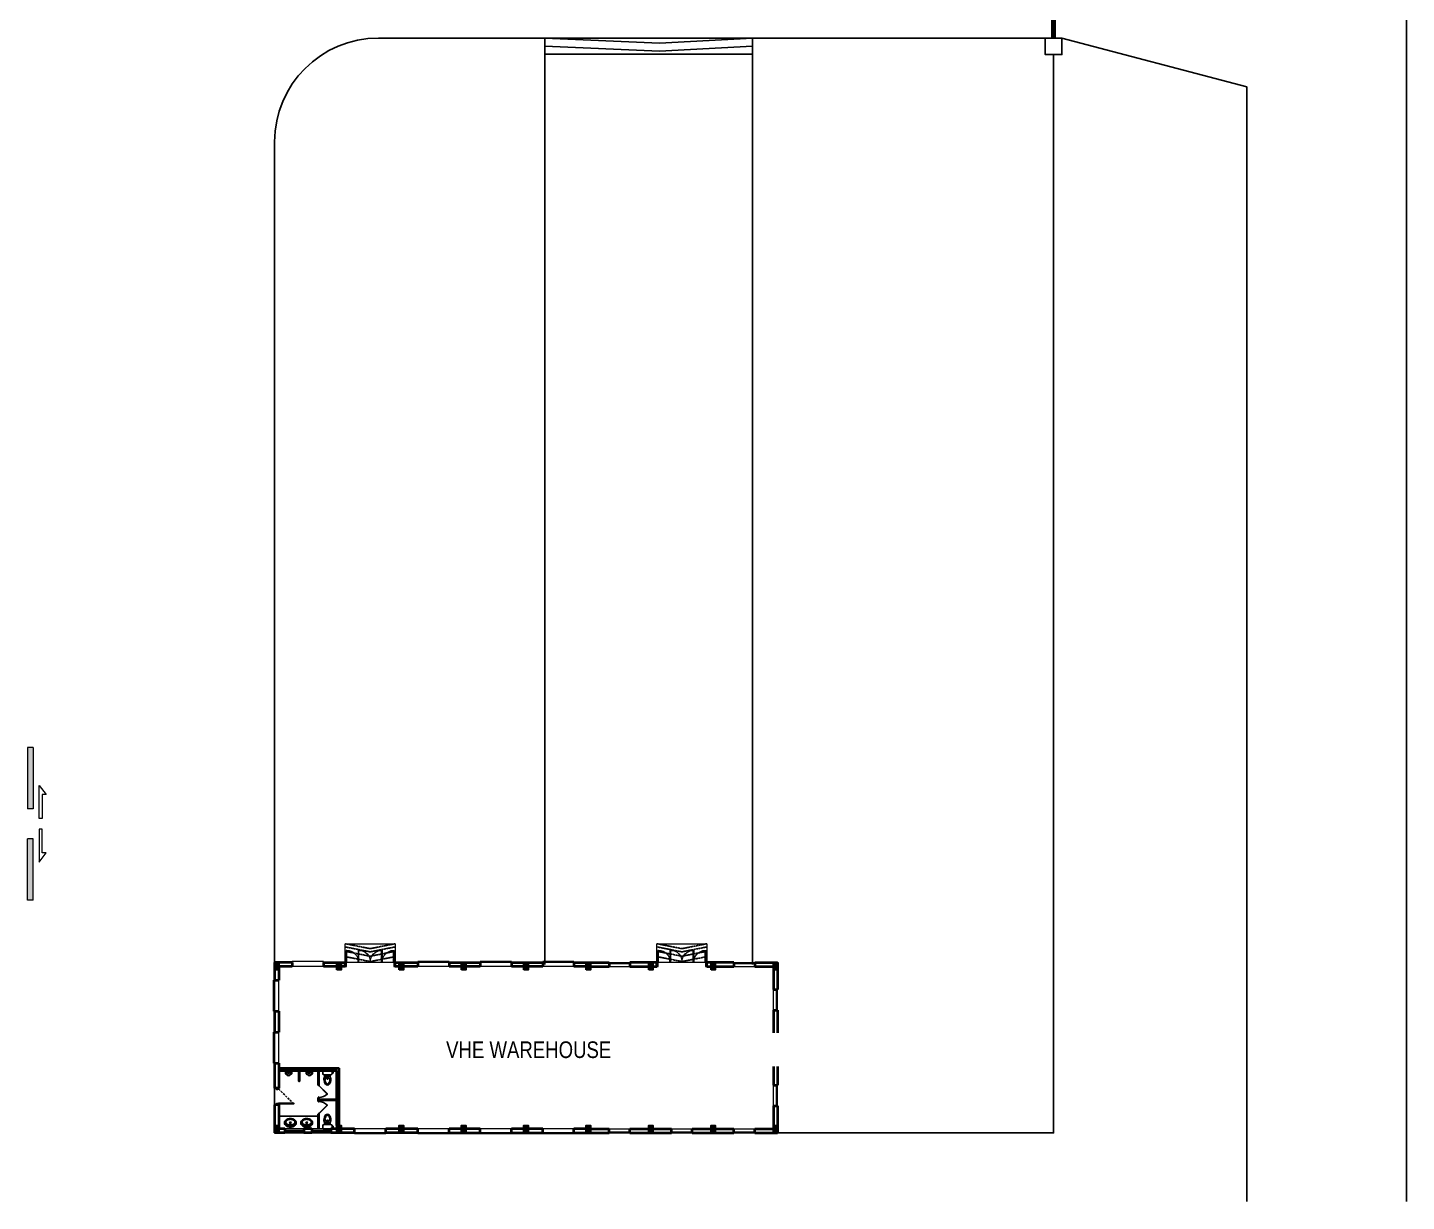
# Model space of a CAD drawing. Extents: x -399171 to -208330, y 1233220 to 1338350.
# Drawn here: x -274673 to -208330, y 1233413 to 1289891 of the extents above; entities that cross this region are included whole.
import ezdxf

# ---------------------------------------------------------------- set-up
doc = ezdxf.new("R2010")
doc.units = 0
for name, pattern in [('CENTER', [50.8, 31.75, -6.35, 6.35, -6.35]), ('DASHED', [19.05, 12.7, -6.35]), ('HIDDEN', [9.525, 6.35, -3.175])]:
    doc.linetypes.add(name, pattern=pattern)
for name, color, linetype, lineweight in [('1-SLIM_TEXT', 7, 'Continuous', 13), ('4- Cat 1', 4, 'Continuous', 40), ('8', 8, 'Continuous', 13), ('cat bt', 247, 'Continuous', 30), ('dsc-Manh', 8, 'Continuous', 9), ('DTHAY', 4, 'Continuous', 20), ('HATCH', 250, 'Continuous', 9), ('KICH THUOC', 8, 'Continuous', 9), ('KT-Net cat thep', 1, 'Continuous', 35), ('NET THAY', 141, 'Continuous', 18), ('NOITHAT015-9', 9, 'Continuous', 15), ('text', 3, 'Continuous', 5), ('WALL', 4, 'Continuous', 40)]:
    doc.layers.add(name, color=color, linetype=linetype, lineweight=lineweight)
for name, color, linetype in [('2', 2, 'HIDDEN'), ('251-NOITHAT', 251, 'Continuous'), ('3', 3, 'Continuous'), ('4', 4, 'Continuous'), ('CUA', 8, 'Continuous'), ('KHUAT', 9, 'HIDDEN'), ('NOITHAT', 13, 'Continuous'), ('Road - Đường', 4, 'Continuous')]:
    doc.layers.add(name, color=color, linetype=linetype)
doc.styles.add('style1', font='arial.ttf', dxfattribs={"width": 0.8})

# ---------------------------------------------------------------- blocks, each defined once
blk = doc.blocks.new('mat bang cua day khung thep')
at = {"layer": 'KICH THUOC', "ltscale": 5}
h = blk.add_hatch(color=256, dxfattribs=at)
h.set_gradient(color1=(0, 0, 255), one_color=1, tint=1)
h.paths.add_polyline_path([(0, 3372), (-250, 3372), (-250, 611), (0, 611)])
h = blk.add_hatch(color=256, dxfattribs=at)
h.set_gradient(color1=(0, 0, 255), one_color=1, tint=1)
h.paths.add_polyline_path([(0, -728), (-250, -728), (-250, -3488), (0, -3488)])
at = {"layer": 'DTHAY', "ltscale": 5}
for p, q in [((-250, 3372), (-250, 611)), ((-250, 3372), (0, 3372)), ((0, 3372), (0, 611)), ((-518, 1668), (-839, 1252)), ((-839, 1252), (-648, 1252)), ((-648, 1252), (-648, 177)), ((-518, 177), (-518, 1668)), ((-648, 177), (-518, 177)), ((-250, 611), (0, 611)), ((-648, -1369), (-648, -293)), ((-648, -293), (-518, -293)), ((-518, -293), (-518, -1784)), ((-250, -3488), (-250, -728)), ((-250, -728), (0, -728)), ((0, -3488), (0, -728)), ((-518, -1784), (-839, -1369)), ((-839, -1369), (-648, -1369)), ((-250, -3488), (0, -3488))]:
    blk.add_line(p, q, dxfattribs=at)
blk = doc.blocks.new('678')
at = {"layer": 'KICH THUOC', "ltscale": 0.2, "xscale": 1.071428571362048, "yscale": 1.071428571362048, "zscale": 1.071428571362048, "rotation": 180}
blk.add_blockref('mat bang cua day khung thep', (-985772, -50044), dxfattribs=at)
blk = doc.blocks.new('Vs04')
at = {"layer": 'NOITHAT'}
for p, q in [((36, 179), (36, 318)), ((46, 398), (193, 361)), ((46, 90), (193, 127)), ((108, 330), (137, 330)), ((108, 301), (108, 330)), ((137, 301), (108, 301)), ((108, 187), (108, 158)), ((137, 187), (108, 187)), ((108, 158), (137, 158)), ((110, 330), (110, 348)), ((110, 187), (110, 301)), ((110, 140), (110, 158)), ((180, 373), (189, 433)), ((192, 372), (180, 373)), ((192, 372), (181, 373)), ((185, 410), (198, 408)), ((189, 433), (201, 431)), ((201, 431), (192, 372)), ((198, 413), (201, 412)), ((200, 427), (204, 426)), ((384, 466), (240, 466)), ((384, 22), (240, 22)), ((271, 20), (271, 22)), ((305, 14), (277, 14)), ((284, -21), (283, 14)), ((303, -21), (302, 14)), ((311, 22), (311, 20)), ((399, 452), (399, 244)), ((399, 36), (399, 244)), ((411, 5), (413, 5)), ((268, -12), (284, -12)), ((268, -38), (268, -12)), ((320, -38), (268, -38)), ((272, -38), (272, -12)), ((303, -12), (321, -12)), ((316, -12), (316, -38)), ((321, -12), (320, -38)), ((401, -35), (320, -35)), ((401, -15), (321, -15)), ((401, -43), (401, -6)), ((413, -54), (411, -54))]:
    blk.add_line(p, q, dxfattribs=at)
for centre, radius, start, end in [((-200, 253), 102, 127.39143, 185.05527), ((-200, 235), 102, 174.94473, 232.60857), ((2, -50), 466, 94.63742, 124.44776), ((2, 538), 466, 235.55224, 265.36258), ((-184, 244), 68.9, 122.4421, 237.5579), ((-28, 42), 324, 97.40423, 126.42046), ((-28, 446), 324, 233.57954, 262.59577), ((-61, 252), 111, 355.79989, 94.60277), ((-61, 236), 111, 265.39723, 4.20011), ((-29, 235), 179, 38.88288, 92.15107), ((-29, 253), 179, 267.84893, 321.11712), ((2, 246), 23.6, 129.81114, 184.92877), ((2, 242), 23.6, 175.07123, 230.18886), ((45, 195), 90.5, 90.13435, 129.81114), ((45, 293), 90.5, 230.18886, 269.86565), ((35, 244), 21, 45.84671, 314.15329), ((131, 316), 15.8, 291.29098, 68.70902), ((131, 172), 15.8, 291.29098, 68.70902), ((201, 420), 16.7, 137.46851, 206.0137), ((1046, 260), 858, 167.93678, 181.07018), ((1046, 228), 858, 178.92982, 192.06322), ((241, 430), 35.8, 91.87975, 165.43773), ((241, 58), 35.8, 194.56227, 268.12025), ((277, 20), 6.07, 180, 270), ((305, 20), 6.07, 270, 0), ((384, 452), 14.6, 0, 90), ((384, 36), 14.6, 270, 0), ((411, -6), 10.8, 90, 180), ((293, -21), 13.5, 136.81427, 43.18573), ((293, -21), 9.45, 180, 0), ((411, -43), 10.8, 180, 270)]:
    blk.add_arc(centre, radius, start, end, dxfattribs=at)
blk = doc.blocks.new('A$C29B911C9')
at = {"layer": 'NOITHAT', "linetype": 'CENTER'}
for p, q in [((156, 345), (208, 345)), ((182, 369), (182, 319)), ((226, 210), (343, 210)), ((259, 370), (311, 370)), ((285, 394), (285, 344)), ((285, 264), (285, 152)), ((362, 345), (414, 345)), ((388, 369), (388, 319))]:
    blk.add_line(p, q, dxfattribs=at)
at = {"layer": 'NOITHAT'}
for points in [[(0, 210, 0.128734), (20, 133, 0.10631), (83, 62, 0.084902), (172, 17, 0.074193), (285, 0, 0.074193), (398, 17, 0.084902), (487, 62, 0.10631), (550, 133, 0.128734), (570, 210, 0.128734), (550, 287, 0.10631), (487, 358, 0.084902), (398, 403, 0.074193), (285, 420, 0.074193), (172, 403, 0.084902), (83, 358, 0.10631), (20, 287, 0.128734)], [(14, 210, 0.128734), (33, 137, 0.10631), (94, 69, 0.084902), (178, 26, 0.074193), (285, 11, 0.074193), (392, 26, 0.084902), (476, 69, 0.10631), (537, 137, 0.128734), (556, 210, 0.128734), (537, 283, 0.10631), (476, 351, 0.084902), (392, 394, 0.074193), (285, 410, 0.074193), (178, 394, 0.084902), (94, 351, 0.10631), (33, 283, 0.128734)], [(63, 178, 0.148706), (77, 130, 0.107099), (128, 81, 0.07588), (196, 52, 0.062731), (285, 41, 0.062731), (374, 52, 0.07588), (442, 81, 0.107099), (493, 130, 0.148706), (508, 178, 0.148706), (493, 227, 0.107099), (442, 275, 0.07588), (374, 305, 0.062731), (285, 316, 0.062731), (196, 305, 0.07588), (128, 275, 0.107099), (77, 227, 0.148706)]]:
    blk.add_lwpolyline(points, format="xyb", close=True, dxfattribs=at)
for centre, radius in [((182, 345), 17.5), ((285, 210), 35), ((285, 210), 22.5), ((285, 370), 17.5), ((388, 345), 17.5)]:
    blk.add_circle(centre, radius, dxfattribs=at)
for centre, radius, start, end in [((145, 220), 115, 124.38431, 235.91222), ((179, 204), 115, 132.20836, 183.60921), ((93, 304), 17.5, 301.60261, 135.86298), ((477, 304), 17.5, 44.13702, 238.39739), ((391, 204), 115, 356.39079, 47.79164), ((425, 220), 115, 304.08778, 55.61569)]:
    blk.add_arc(centre, radius, start, end, dxfattribs=at)
blk = doc.blocks.new('TIEU')
at = {"layer": 'NOITHAT'}
for p, q in [((158, 0), (0, 0)), ((0, 0), (0, -300)), ((0, -300), (158, -300)), ((173, -150), (51, -150)), ((90, -193), (90, -112)), ((158, -31), (158, 0)), ((158, -300), (158, -269))]:
    blk.add_line(p, q, dxfattribs=at)
for points in [[(158, 0, -0.106369), (190, -43, 0.023067), (212, -69, -0.248329), (251, -150, -0.003489)], [(158, -31, -0.324658), (177, -51, 0.025226), (201, -81, -0.253547), (235, -149, -0.253547)], [(158, -300, 0.106369), (190, -257, -0.023067), (212, -231, 0.248329), (251, -150, 0.003489)], [(158, -269, 0.324658), (177, -249, -0.025226), (201, -219, 0.253547), (235, -151, 0.253547)]]:
    blk.add_lwpolyline(points, format="xyb", dxfattribs=at)
blk.add_circle((90, -150), 16.7, dxfattribs=at)
for centre, radius, start, end in [((221, -137), 141, 144.29747, 185.50506), ((221, -163), 141, 174.49494, 215.70253), ((98, -151), 46.9, 253.61517, 105.03937), ((145, -70), 40.8, 71.88908, 158.31833), ((145, -230), 40.8, 201.68167, 288.11092)]:
    blk.add_arc(centre, radius, start, end, dxfattribs=at)
blk = doc.blocks.new('65')
at = {"layer": 'HATCH'}
for points in [[(-835162, -36857), (-835362, -36857), (-835362, -36507), (-835162, -36507)], [(-832162, -36857), (-832362, -36857), (-832362, -36507), (-832162, -36507)], [(-829162, -36857), (-829362, -36857), (-829362, -36507), (-829162, -36507)], [(-826162, -36857), (-826362, -36857), (-826362, -36507), (-826162, -36507)], [(-823162, -36857), (-823362, -36857), (-823362, -36507), (-823162, -36507)], [(-820162, -36857), (-820362, -36857), (-820362, -36507), (-820162, -36507)], [(-817162, -36857), (-817362, -36857), (-817362, -36507), (-817162, -36507)], [(-814162, -36857), (-814362, -36857), (-814362, -36507), (-814162, -36507)], [(-811162, -36857), (-811362, -36857), (-811362, -36507), (-811162, -36507)], [(-835162, -44707), (-835362, -44707), (-835362, -44357), (-835162, -44357)], [(-832162, -44707), (-832362, -44707), (-832362, -44357), (-832162, -44357)], [(-829162, -44707), (-829362, -44707), (-829362, -44357), (-829162, -44357)], [(-826162, -44707), (-826362, -44707), (-826362, -44357), (-826162, -44357)], [(-823162, -44707), (-823362, -44707), (-823362, -44357), (-823162, -44357)], [(-820162, -44707), (-820362, -44707), (-820362, -44357), (-820162, -44357)], [(-817162, -44707), (-817362, -44707), (-817362, -44357), (-817162, -44357)], [(-814162, -44707), (-814362, -44707), (-814362, -44357), (-814162, -44357)], [(-811162, -44707), (-811362, -44707), (-811362, -44357), (-811162, -44357)]]:
    blk.add_hatch(color=256, dxfattribs=at).paths.add_polyline_path(points)
at = {"layer": '4- Cat 1', "color": 7}
for p, q in [((-833262, -41707), (-833262, -42409)), ((-833242, -41707), (-833242, -42427)), ((-833242, -42409), (-833262, -42409)), ((-833262, -43009), (-833262, -43205)), ((-833242, -43009), (-833262, -43009)), ((-833262, -43097), (-832362, -43097)), ((-833262, -43117), (-832362, -43117)), ((-833242, -43009), (-833242, -43205)), ((-833242, -43205), (-833262, -43205)), ((-833262, -43805), (-833262, -44507)), ((-833242, -43805), (-833262, -43805)), ((-833242, -43787), (-833242, -44507))]:
    blk.add_line(p, q, dxfattribs=at)
at = {"layer": '4- Cat 1', "ltscale": 1000}
for p, q in [((-835162, -42557), (-835362, -42557)), ((-835162, -43357), (-835362, -43357))]:
    blk.add_line(p, q, dxfattribs=at)
at = {"layer": '4- Cat 1'}
for p, q in [((-834862, -44507), (-834862, -44707)), ((-833962, -44507), (-833962, -44707)), ((-833562, -44507), (-833562, -44707)), ((-832662, -44507), (-832662, -44707))]:
    blk.add_line(p, q, dxfattribs=at)
at = {"layer": '4- Cat 1', "color": 7}
blk.add_lwpolyline([(-834168, -41707), (-834188, -41707), (-834188, -42207), (-834168, -42207)], close=True, dxfattribs=at)
at = {"layer": '8'}
for p, q in [((-835362, -43357), (-835362, -42557)), ((-833962, -44507), (-834862, -44507)), ((-832662, -44507), (-833562, -44507))]:
    blk.add_line(p, q, dxfattribs=at)
at = {"layer": 'cat bt', "ltscale": 15}
for points in [[(-835362, -36857), (-835362, -36507), (-835162, -36507), (-835162, -36857)], [(-832362, -36857), (-832362, -36507), (-832162, -36507), (-832162, -36857)], [(-829362, -36857), (-829362, -36507), (-829162, -36507), (-829162, -36857)], [(-826362, -36857), (-826362, -36507), (-826162, -36507), (-826162, -36857)], [(-823362, -36857), (-823362, -36507), (-823162, -36507), (-823162, -36857)], [(-820362, -36857), (-820362, -36507), (-820162, -36507), (-820162, -36857)], [(-817362, -36857), (-817362, -36507), (-817162, -36507), (-817162, -36857)], [(-814362, -36857), (-814362, -36507), (-814162, -36507), (-814162, -36857)], [(-811362, -36857), (-811362, -36507), (-811162, -36507), (-811162, -36857)], [(-835362, -44707), (-835362, -44357), (-835162, -44357), (-835162, -44707)], [(-832362, -44707), (-832362, -44357), (-832162, -44357), (-832162, -44707)], [(-829362, -44707), (-829362, -44357), (-829162, -44357), (-829162, -44707)], [(-826362, -44707), (-826362, -44357), (-826162, -44357), (-826162, -44707)], [(-823362, -44707), (-823362, -44357), (-823162, -44357), (-823162, -44707)], [(-820362, -44707), (-820362, -44357), (-820162, -44357), (-820162, -44707)], [(-817362, -44707), (-817362, -44357), (-817162, -44357), (-817162, -44707)], [(-814362, -44707), (-814362, -44357), (-814162, -44357), (-814162, -44707)], [(-811362, -44707), (-811362, -44357), (-811162, -44357), (-811162, -44707)]]:
    blk.add_lwpolyline(points, close=True, dxfattribs=at)
at = {"layer": 'CUA', "linetype": 'DASHED', "ltscale": 8}
blk.add_line((-834442, -43312), (-835162, -42602), dxfattribs=at)
at = {"layer": 'CUA', "color": 9, "linetype": 'ByBlock'}
for p, q in [((-833962, -44707), (-834862, -44707)), ((-832662, -44707), (-833562, -44707))]:
    blk.add_line(p, q, dxfattribs=at)
at = {"layer": 'CUA'}
for p, q in [((-834817, -44597), (-834007, -44597)), ((-834817, -44637), (-834007, -44637)), ((-834817, -44707), (-834007, -44707)), ((-833517, -44597), (-832707, -44597)), ((-833517, -44637), (-832707, -44637)), ((-833517, -44707), (-832707, -44707))]:
    blk.add_line(p, q, dxfattribs=at)
for points in [[(-833251, -42418), (-832827, -42843), (-832818, -42833), (-833242, -42409)], [(-835162, -43312), (-835162, -43272), (-834442, -43272), (-834442, -43312)], [(-833251, -43796), (-832827, -43372), (-832818, -43381), (-833242, -43805)]]:
    blk.add_lwpolyline(points, close=True, dxfattribs=at)
at = {"layer": 'CUA', "color": 9, "linetype": 'ByBlock'}
for points in [[(-835272, -42557), (-835272, -42617), (-835202, -42617), (-835202, -42602), (-835162, -42602), (-835162, -42557), (-835272, -42557)], [(-835272, -43357), (-835272, -43297), (-835202, -43297), (-835202, -43312), (-835162, -43312), (-835162, -43357), (-835272, -43357)], [(-834862, -44707), (-834802, -44707), (-834802, -44637), (-834817, -44637), (-834817, -44597), (-834862, -44597), (-834862, -44707)], [(-833962, -44707), (-834022, -44707), (-834022, -44637), (-834007, -44637), (-834007, -44597), (-833962, -44597), (-833962, -44707)], [(-833562, -44707), (-833502, -44707), (-833502, -44637), (-833517, -44637), (-833517, -44597), (-833562, -44597), (-833562, -44707)], [(-832662, -44707), (-832722, -44707), (-832722, -44637), (-832707, -44637), (-832707, -44597), (-832662, -44597), (-832662, -44707)]]:
    blk.add_lwpolyline(points, dxfattribs=at)
at = {"layer": 'CUA'}
for centre, start, end in [((-833242, -42409), 270, 314.99999), ((-833242, -43805), 45.00001, 90)]:
    blk.add_arc(centre, 600, start, end, dxfattribs=at)
at = {"layer": 'dsc-Manh'}
for p, q in [((-831962, -36507), (-831962, -35607)), ((-831962, -35607), (-829562, -35607)), ((-829562, -35607), (-829562, -36507)), ((-816962, -36507), (-816962, -35607)), ((-816962, -35607), (-814562, -35607)), ((-814562, -35607), (-814562, -36507)), ((-829562, -36507), (-831962, -36507)), ((-831962, -36707), (-831962, -36507)), ((-829562, -36707), (-829562, -36507)), ((-814562, -36507), (-816962, -36507)), ((-816962, -36707), (-816962, -36507)), ((-814562, -36707), (-814562, -36507))]:
    blk.add_line(p, q, dxfattribs=at)
for points in [[(-831962, -36707), (-831902, -36707), (-831902, -36547), (-831922, -36547), (-831922, -36507), (-831962, -36507), (-831922, -36507, -1), (-831922, -36482, -1), (-831922, -36507, -1), (-831922, -36482), (-831882, -36482), (-831882, -35927), (-831922, -35927), (-831922, -36482), (-831922, -36382), (-831882, -36382), (-831882, -36027), (-831922, -36027), (-831882, -36027), (-831882, -35927, -0.42226), (-831342, -36482), (-831302, -36482), (-831302, -35927), (-831342, -35927), (-831342, -36482), (-831342, -36382), (-831302, -36382), (-831302, -36027), (-831342, -36027), (-831302, -36027), (-831302, -35927, -0.42226), (-830762, -36482, -0.406212), (-830222, -35927), (-830182, -35927), (-830182, -36482), (-830222, -36482), (-830222, -35927), (-830222, -36027), (-830182, -36027), (-830182, -36382), (-830222, -36382), (-830182, -36382), (-830182, -36482, -0.406212), (-829642, -35927), (-829602, -35927), (-829602, -36482), (-829642, -36482), (-829642, -35927), (-829642, -36027), (-829602, -36027), (-829602, -36382), (-829642, -36382), (-829602, -36382), (-829602, -36482, 1), (-829602, -36507, 1), (-829602, -36482, 1), (-829602, -36507), (-829562, -36507), (-829602, -36507), (-829602, -36547), (-829622, -36547), (-829622, -36707), (-829562, -36707)], [(-816962, -36707), (-816902, -36707), (-816902, -36547), (-816922, -36547), (-816922, -36507), (-816962, -36507), (-816922, -36507, -1), (-816922, -36482, -1), (-816922, -36507, -1), (-816922, -36482), (-816882, -36482), (-816882, -35927), (-816922, -35927), (-816922, -36482), (-816922, -36382), (-816882, -36382), (-816882, -36027), (-816922, -36027), (-816882, -36027), (-816882, -35927, -0.42226), (-816342, -36482), (-816302, -36482), (-816302, -35927), (-816342, -35927), (-816342, -36482), (-816342, -36382), (-816302, -36382), (-816302, -36027), (-816342, -36027), (-816302, -36027), (-816302, -35927, -0.42226), (-815762, -36482, -0.406212), (-815222, -35927), (-815182, -35927), (-815182, -36482), (-815222, -36482), (-815222, -35927), (-815222, -36027), (-815182, -36027), (-815182, -36382), (-815222, -36382), (-815182, -36382), (-815182, -36482, -0.406212), (-814642, -35927), (-814602, -35927), (-814602, -36482), (-814642, -36482), (-814642, -35927), (-814642, -36027), (-814602, -36027), (-814602, -36382), (-814642, -36382), (-814602, -36382), (-814602, -36482, 1), (-814602, -36507, 1), (-814602, -36482, 1), (-814602, -36507), (-814562, -36507), (-814602, -36507), (-814602, -36547), (-814622, -36547), (-814622, -36707), (-814562, -36707)]]:
    blk.add_lwpolyline(points, format="xyb", dxfattribs=at)
at = {"layer": 'KHUAT'}
for points in [[(-829562, -35607), (-830762, -35844), (-831962, -35607)], [(-829562, -35761), (-830762, -35998), (-831962, -35761)], [(-814562, -35607), (-815762, -35844), (-816962, -35607)], [(-814562, -35761), (-815762, -35998), (-816962, -35761)], [(-829562, -35972), (-830762, -36209), (-831962, -35972)], [(-829562, -36228), (-830762, -36465), (-831962, -36228)], [(-814562, -35972), (-815762, -36209), (-816962, -35972)], [(-814562, -36228), (-815762, -36465), (-816962, -36228)]]:
    blk.add_lwpolyline(points, dxfattribs=at)
at = {"layer": 'NET THAY'}
for p, q in [((-833012, -36457), (-834512, -36457)), ((-834512, -36507), (-834512, -36457)), ((-833012, -36507), (-833012, -36457)), ((-826962, -36457), (-828462, -36457)), ((-828462, -36507), (-828462, -36457)), ((-826962, -36507), (-826962, -36457)), ((-823962, -36457), (-825462, -36457)), ((-825462, -36507), (-825462, -36457)), ((-823962, -36507), (-823962, -36457)), ((-820962, -36457), (-822462, -36457)), ((-822462, -36507), (-822462, -36457)), ((-820962, -36507), (-820962, -36457)), ((-835412, -38857), (-835412, -37357)), ((-835362, -37357), (-835412, -37357)), ((-835362, -38857), (-835412, -38857)), ((-835412, -41357), (-835412, -39857)), ((-835362, -39857), (-835412, -39857)), ((-835362, -41357), (-835412, -41357)), ((-831512, -44707), (-831512, -44757)), ((-830012, -44757), (-831512, -44757)), ((-830012, -44707), (-830012, -44757)), ((-828462, -44707), (-828462, -44757)), ((-826962, -44757), (-828462, -44757)), ((-826962, -44707), (-826962, -44757)), ((-825462, -44707), (-825462, -44757)), ((-823962, -44757), (-825462, -44757)), ((-823962, -44707), (-823962, -44757)), ((-822462, -44707), (-822462, -44757)), ((-820962, -44757), (-822462, -44757)), ((-820962, -44707), (-820962, -44757))]:
    blk.add_line(p, q, dxfattribs=at)
at = {"layer": 'NOITHAT', "ltscale": 1000}
for q in [(-835162, -43907), (-833262, -44507)]:
    blk.add_line((-833262, -43907), q, dxfattribs=at)
at = {"layer": 'NOITHAT015-9'}
for p, q in [((-833012, -36707), (-834512, -36707)), ((-826962, -36507), (-828462, -36507)), ((-826962, -36707), (-828462, -36707)), ((-826962, -36707), (-828462, -36707)), ((-823962, -36507), (-825462, -36507)), ((-823962, -36707), (-825462, -36707)), ((-823962, -36707), (-825462, -36707)), ((-820962, -36507), (-822462, -36507)), ((-820962, -36707), (-822462, -36707)), ((-820962, -36707), (-822462, -36707)), ((-819262, -36507), (-818262, -36507)), ((-819262, -36557), (-818262, -36557)), ((-819262, -36707), (-818262, -36707)), ((-813262, -36507), (-812262, -36507)), ((-813262, -36557), (-812262, -36557)), ((-813262, -36707), (-812262, -36707)), ((-835162, -38857), (-835162, -37357)), ((-811362, -38807), (-811362, -37807)), ((-811212, -38807), (-811212, -37807)), ((-811162, -38807), (-811162, -37807)), ((-835162, -41357), (-835162, -39857)), ((-811362, -41107), (-811362, -40107)), ((-811212, -41107), (-811212, -40107)), ((-811162, -41107), (-811162, -40107)), ((-811362, -43407), (-811362, -42407)), ((-811212, -43407), (-811212, -42407)), ((-811162, -43407), (-811162, -42407)), ((-830012, -44507), (-831512, -44507)), ((-826962, -44507), (-828462, -44507)), ((-823962, -44507), (-825462, -44507)), ((-820962, -44507), (-822462, -44507)), ((-819262, -44507), (-818262, -44507)), ((-819262, -44657), (-818262, -44657)), ((-819262, -44707), (-818262, -44707)), ((-816262, -44507), (-815262, -44507)), ((-816262, -44657), (-815262, -44657)), ((-816262, -44707), (-815262, -44707)), ((-813262, -44507), (-812262, -44507)), ((-813262, -44657), (-812262, -44657)), ((-813262, -44707), (-812262, -44707))]:
    blk.add_line(p, q, dxfattribs=at)
at = {"layer": 'WALL'}
for p, q in [((-834512, -36507), (-835362, -36507)), ((-835362, -36507), (-835362, -37357)), ((-834512, -36707), (-835162, -36707)), ((-835162, -36707), (-835162, -37357)), ((-834512, -36507), (-834512, -36707)), ((-833012, -36507), (-833012, -36707)), ((-833012, -36507), (-831962, -36507)), ((-831962, -36707), (-833012, -36707)), ((-831962, -36707), (-831962, -36507)), ((-829562, -36507), (-828462, -36507)), ((-829562, -36707), (-829562, -36507)), ((-828462, -36707), (-829562, -36707)), ((-828462, -36507), (-828462, -36707)), ((-826962, -36507), (-826962, -36707)), ((-826962, -36507), (-825462, -36507)), ((-825462, -36707), (-826962, -36707)), ((-825462, -36507), (-825462, -36707)), ((-823962, -36507), (-822462, -36507)), ((-823962, -36507), (-823962, -36707)), ((-822462, -36707), (-823962, -36707)), ((-822462, -36507), (-822462, -36707)), ((-820962, -36507), (-819262, -36507)), ((-820962, -36507), (-820962, -36707)), ((-820362, -36707), (-820962, -36707)), ((-820162, -36707), (-819262, -36707)), ((-819262, -36507), (-819262, -36707)), ((-818262, -36507), (-818262, -36707)), ((-816962, -36507), (-818262, -36507)), ((-818262, -36707), (-816962, -36707)), ((-816962, -36707), (-816962, -36507)), ((-813262, -36507), (-814562, -36507)), ((-814562, -36707), (-814562, -36507)), ((-814562, -36707), (-813262, -36707)), ((-813262, -36507), (-813262, -36707)), ((-812262, -36507), (-812262, -36707)), ((-812262, -36507), (-811162, -36507)), ((-812262, -36707), (-811362, -36707)), ((-811362, -36707), (-811362, -37807)), ((-811162, -36507), (-811162, -37807)), ((-835362, -37357), (-835162, -37357)), ((-811362, -37807), (-811162, -37807)), ((-835362, -38857), (-835362, -39857)), ((-835362, -38857), (-835162, -38857)), ((-835162, -38857), (-835162, -39857)), ((-811362, -38807), (-811362, -40107)), ((-811362, -38807), (-811162, -38807)), ((-811162, -38807), (-811162, -40107)), ((-835362, -39857), (-835162, -39857)), ((-811362, -40107), (-811162, -40107)), ((-811362, -41107), (-811362, -42407)), ((-811362, -41107), (-811162, -41107)), ((-811162, -41107), (-811162, -42407)), ((-835362, -41357), (-835362, -42557)), ((-835362, -41357), (-835162, -41357)), ((-835162, -41357), (-835162, -42557)), ((-835162, -41597), (-832262, -41597)), ((-835162, -41707), (-832362, -41707)), ((-832362, -44357), (-832362, -41707)), ((-832262, -44357), (-832262, -41597)), ((-811362, -42407), (-811162, -42407)), ((-835362, -43357), (-835362, -44707)), ((-835162, -43357), (-835162, -44507)), ((-811362, -43407), (-811362, -44507)), ((-811362, -43407), (-811162, -43407)), ((-811162, -43407), (-811162, -44707)), ((-834862, -44707), (-835362, -44707)), ((-834862, -44507), (-835162, -44507)), ((-833562, -44507), (-833962, -44507)), ((-833562, -44707), (-833962, -44707)), ((-831512, -44507), (-832662, -44507)), ((-831512, -44707), (-832662, -44707)), ((-831512, -44707), (-831512, -44507)), ((-828462, -44507), (-830012, -44507)), ((-830012, -44707), (-830012, -44507)), ((-828462, -44707), (-830012, -44707)), ((-828462, -44707), (-828462, -44507)), ((-825462, -44507), (-826962, -44507)), ((-826962, -44707), (-826962, -44507)), ((-826962, -44707), (-825462, -44707)), ((-825462, -44707), (-825462, -44507)), ((-822462, -44507), (-823962, -44507)), ((-823962, -44707), (-823962, -44507)), ((-823962, -44707), (-822462, -44707)), ((-822462, -44707), (-822462, -44507)), ((-820362, -44507), (-820962, -44507)), ((-820962, -44707), (-820962, -44507)), ((-820962, -44707), (-819262, -44707)), ((-820162, -44507), (-819262, -44507)), ((-819262, -44707), (-819262, -44507)), ((-818262, -44507), (-816262, -44507)), ((-818262, -44707), (-818262, -44507)), ((-818262, -44707), (-816262, -44707)), ((-816262, -44707), (-816262, -44507)), ((-815262, -44507), (-813262, -44507)), ((-815262, -44707), (-815262, -44507)), ((-815262, -44707), (-813262, -44707)), ((-813262, -44707), (-813262, -44507)), ((-812262, -44507), (-811362, -44507)), ((-812262, -44707), (-812262, -44507)), ((-812262, -44707), (-811162, -44707))]:
    blk.add_line(p, q, dxfattribs=at)
at = {"layer": '251-NOITHAT', "rotation": 90}
blk.add_blockref('Vs04', (-832574, -42106), dxfattribs=at)
at = {"layer": '251-NOITHAT', "xscale": -1, "rotation": 90}
blk.add_blockref('Vs04', (-832574, -44109), dxfattribs=at)
at = {"layer": 'NOITHAT', "rotation": 270}
for p in [(-834538, -41707), (-833538, -41707)]:
    blk.add_blockref('TIEU', p, dxfattribs=at)
at = {"layer": 'NOITHAT', "xscale": -1, "rotation": 180}
for p in [(-834888, -44013), (-834101, -44013)]:
    blk.add_blockref('A$C29B911C9', p, dxfattribs=at)

msp = doc.modelspace()

# ---------------------------------------------------------------- linework, layer by layer
at = {"layer": '3'}
msp.add_lwpolyline([(-225708, 1289388), (-224908, 1289388), (-224908, 1288588), (-225708, 1288588)], close=True, dxfattribs=at)
at = {"layer": '4'}
for p, q in [((-208330, 1338350), (-208330, 1233413)), ((-249789, 1289389), (-239789, 1289389)), ((-249789, 1288619), (-249789, 1289389)), ((-249789, 1289389), (-244270, 1289138)), ((-244270, 1289138), (-239789, 1289389)), ((-239789, 1289389), (-239789, 1288619)), ((-224908, 1289388), (-216005, 1287047)), ((-249789, 1289003), (-244270, 1288752)), ((-239789, 1288619), (-249789, 1288619)), ((-244270, 1288752), (-239789, 1289003)), ((-216005, 1287047), (-216005, 1233413))]:
    msp.add_line(p, q, dxfattribs=at)
at = {"layer": 'KT-Net cat thep', "linetype": 'HIDDEN', "ltscale": 1300, "const_width": 250}
msp.add_lwpolyline([(-225308, 1301389), (-225308, 1289389)], dxfattribs=at)
at = {"layer": 'Road - Đường', "color": 6}
for p, q in [((-225308, 1289389), (-257789, 1289389)), ((-249789, 1288619), (-249789, 1244811)), ((-239789, 1288619), (-239789, 1244811)), ((-262789, 1236711), (-262789, 1284389))]:
    msp.add_line(p, q, dxfattribs=at)
for points in [[(-257789, 1289389), (-225308, 1289389), (-225308, 1289388)], [(-225308, 1288588), (-225308, 1236711), (-262789, 1236711), (-262789, 1244911)], [(-262789, 1266900), (-262789, 1284389)]]:
    msp.add_lwpolyline(points, dxfattribs=at)
msp.add_arc((-257789, 1284389), 5000, 90, 180, dxfattribs=at)

# ---------------------------------------------------------------- block references
at = {"layer": '1-SLIM_TEXT'}
msp.add_blockref('65', (572573, 1281419), dxfattribs=at)
at = {"layer": 'text'}
msp.add_blockref('678', (711099, 1301565), dxfattribs=at)

# ---------------------------------------------------------------- next in the draw order: texts
at = {"layer": '2', "insert": (-254536, 1241113), "char_height": 800, "width": 19147.36, "attachment_point": 1, "style": 'style1', "bg_fill": 2}
msp.add_mtext('VHE WAREHOUSE', dxfattribs=at)

doc.saveas('drawing.dxf')
